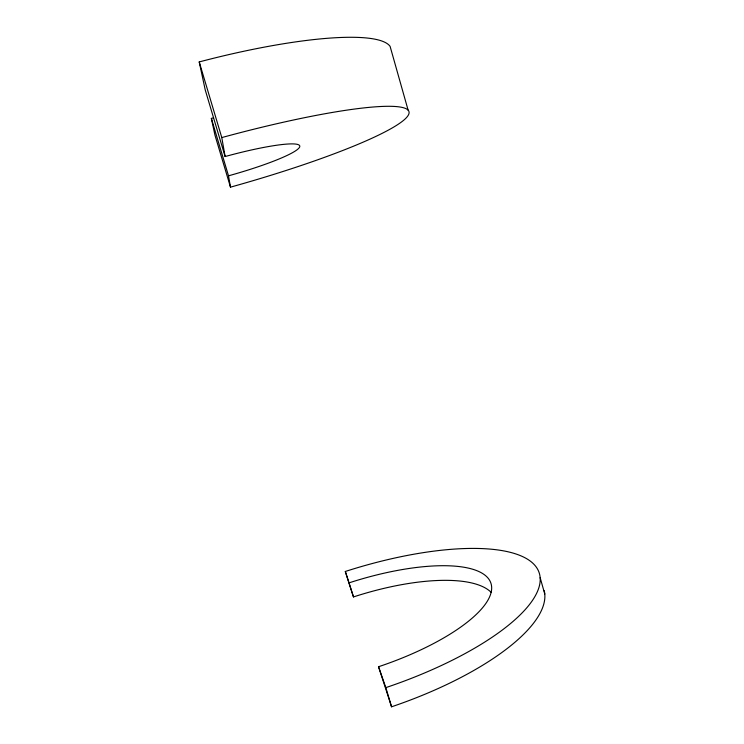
<?xml version="1.0" encoding="UTF-8"?>
<svg xmlns="http://www.w3.org/2000/svg" width="744" height="744" viewBox="0 0 744 744"><rect width="100%" height="100%" fill="white"/><g stroke="black" fill="none" stroke-linecap="round" stroke-linejoin="round"><path stroke-width="1.12" d="M544.227 590.69A185.879 64.421 -18.2 0 1 391.558 706.8L385.838 687.623A186.13 61.51 -18.1 0 0 539.056 572.443A186.13 61.51 -18.1 0 0 345.309 571.476L353.484 596.93A135.306 46.556 -18.2 0 1 491.152 592.354M349.262 582.794A135.482 44.454 -18.1 0 1 490.863 583.045A135.482 44.454 -18.1 0 1 378.547 666.736L385.838 687.623M353.484 596.93L345.309 571.476M391.558 706.8L378.547 666.736M213.593 117.803A76.688 14.527 -15.2 0 1 211.361 118.408L228.501 175.817L230.491 187.153A193.505 25.054 -15.5 0 0 409.042 111.953A193.505 25.054 -15.5 0 0 221.786 137.575L199.215 61.929A194.547 37.395 -15.1 0 1 390.107 46.388L408.121 110.159M230.491 187.153L214.951 135.129L211.361 118.408M228.501 175.817A76.288 9.737 -15.5 0 0 299.776 146.038A76.288 9.737 -15.5 0 0 225.116 156.538L205.242 89.959L199.215 61.929M540.144 577.642L544.785 594.056M221.786 137.575L225.116 156.538"/></g></svg>
